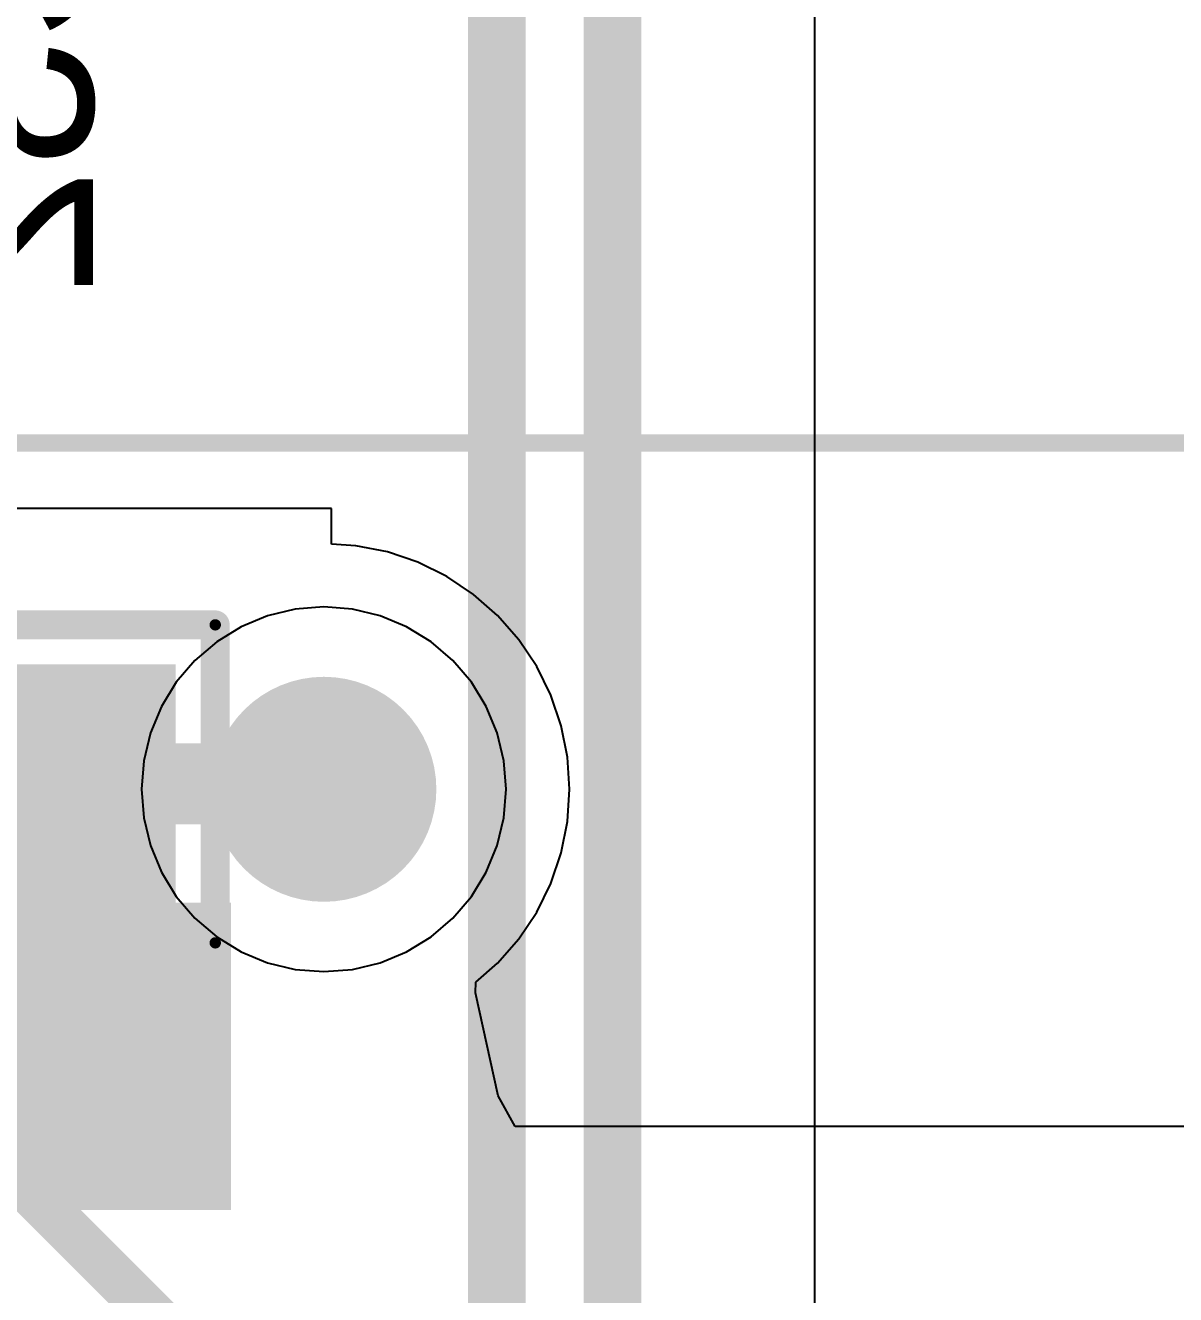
# Model space of a CAD drawing. Header units: millimetres. Extents: x 5.97 to 14.78, y 3.86 to 11.35.
# Drawn here: x 8.3333 to 8.5326, y 7.4874 to 7.7074 of the extents above; entities that cross this region are included whole.
import ezdxf

# ---------------------------------------------------------------- set-up
doc = ezdxf.new("R2010")
doc.units = ezdxf.units.MM
doc.header["$MEASUREMENT"] = 0
for name, color, linetype in [('BottomLayer', 5, 'Continuous'), ('BottomOverlay', 54, 'Continuous'), ('BottomPaste', 16, 'Continuous'), ('BottomSolder', 6, 'Continuous'), ('Mechanical13', 56, 'Continuous'), ('Mechanical15', 56, 'Continuous'), ('Mechanical4', 56, 'Continuous'), ('MidLayer1', 16, 'Continuous'), ('MidLayer2', 76, 'Continuous'), ('MultiLayer', 9, 'Continuous'), ('TopLayer', 1, 'Continuous'), ('TopOverlay', 2, 'Continuous'), ('TopPaste', 8, 'Continuous'), ('TopSolder', 216, 'Continuous')]:
    doc.layers.add(name, color=color, linetype=linetype)

# ---------------------------------------------------------------- blocks, each defined once
blk = doc.blocks.new('0603R_148')
at = {"layer": 'Mechanical13', "const_width": 0.003937}
for points in [[(-0.0334646, 0.0177165), (-0.0334646, -0.0177166)], [(0.0334645, 0.0177165), (-0.0334646, 0.0177165)], [(0.0334645, 0.0177165), (0.0334645, -0.0177166)], [(0.0334645, -0.0177166), (-0.0334646, -0.0177166)]]:
    blk.add_lwpolyline(points, dxfattribs=at)
at = {"layer": 'Mechanical13', "const_width": 0.0019685}
for points in [[(-0.0344488, 0.0177165, 1), (-0.0324804, 0.0177165, 1)], [(-0.0344488, 0.0177165, 1), (-0.0324804, 0.0177165, 1)], [(0.0324803, 0.0177165, 1), (0.0344487, 0.0177165, 1)], [(0.0324803, 0.0177165, 1), (0.0344487, 0.0177165, 1)], [(-0.0344488, -0.0177166, 1), (-0.0324804, -0.0177166, 1)], [(-0.0344488, -0.0177166, 1), (-0.0324804, -0.0177166, 1)], [(0.0324803, -0.0177166, 1), (0.0344487, -0.0177166, 1)], [(0.0324803, -0.0177166, 1), (0.0344487, -0.0177166, 1)]]:
    blk.add_lwpolyline(points, format="xyb", close=True, dxfattribs=at)
at = {"layer": 'Mechanical15'}
for points, const_width in [([(-0.0511812, 0.027559), (-0.0511812, -0.0275591)], 0.0019685), ([(0.0511811, 0.027559), (-0.0511812, 0.027559)], 0.0019685), ([(0.0511811, 0.027559), (0.0511811, -0.0275591)], 0.0019685), ([(0, 0.0177165), (0, -0.0177166)], 0.003937), ([(0.0177165, 0), (-0.0177166, 0)], 0.003937), ([(0.0511811, -0.0275591), (-0.0511812, -0.0275591)], 0.0019685)]:
    blk.add_lwpolyline(points, dxfattribs=dict(at, const_width=const_width))
for points, const_width in [([(-0.0516733, 0.027559, 1), (-0.0506891, 0.027559, 1)], 0.0009842), ([(-0.0516733, 0.027559, 1), (-0.0506891, 0.027559, 1)], 0.0009842), ([(0.050689, 0.027559, 1), (0.0516732, 0.027559, 1)], 0.0009842), ([(0.050689, 0.027559, 1), (0.0516732, 0.027559, 1)], 0.0009842), ([(-0.0009842, 0.0177165, 1), (0.0009842, 0.0177165, 1)], 0.0019685), ([(-0.0187008, 0, 1), (-0.0167324, 0, 1)], 0.0019685), ([(0.0167323, 0, 1), (0.0187007, 0, 1)], 0.0019685), ([(-0.0009842, -0.0177166, 1), (0.0009842, -0.0177166, 1)], 0.0019685), ([(-0.0516733, -0.0275591, 1), (-0.0506891, -0.0275591, 1)], 0.0009842), ([(-0.0516733, -0.0275591, 1), (-0.0506891, -0.0275591, 1)], 0.0009842), ([(0.050689, -0.0275591, 1), (0.0516732, -0.0275591, 1)], 0.0009842), ([(0.050689, -0.0275591, 1), (0.0516732, -0.0275591, 1)], 0.0009842)]:
    blk.add_lwpolyline(points, format="xyb", close=True, dxfattribs=dict(at, const_width=const_width))
at = {"layer": 'TopLayer'}
for points in [[(-0.0098426, -0.0177165), (-0.0098426, 0.0177165), (-0.0413386, -0.0177165), (-0.0413386, 0.0177165)], [(0.0413385, -0.0177165), (0.0413385, 0.0177165), (0.0098425, -0.0177165), (0.0098425, 0.0177165)]]:
    blk.add_solid(points, dxfattribs=at)
at = {"layer": 'TopOverlay', "const_width": 0.005}
for points in [[(-0.0511812, 0.027559), (-0.0511812, 0.0078739)], [(-0.0216536, 0.027559), (-0.0511812, 0.027559)], [(0.0216535, 0.027559), (-0.0216536, 0.027559)], [(0.0511811, 0.027559), (0.0216535, 0.027559)], [(0.0511811, 0.027559), (0.0511811, -0.0275591)], [(-0.0511812, 0.0078739), (-0.0511812, -0.0078739)], [(-0.0511812, -0.0078739), (-0.0511812, -0.0275591)], [(0.0511811, -0.0275591), (-0.0511812, -0.0275591)]]:
    blk.add_lwpolyline(points, dxfattribs=at)
at = {"layer": 'TopOverlay', "const_width": 0.0025}
for points in [[(-0.0524312, 0.027559, 1), (-0.0499312, 0.027559, 1)], [(-0.0524312, 0.027559, 1), (-0.0499312, 0.027559, 1)], [(-0.0229036, 0.027559, 1), (-0.0204036, 0.027559, 1)], [(-0.0229036, 0.027559, 1), (-0.0204036, 0.027559, 1)], [(0.0204035, 0.027559, 1), (0.0229035, 0.027559, 1)], [(0.0204035, 0.027559, 1), (0.0229035, 0.027559, 1)], [(0.0499311, 0.027559, 1), (0.0524311, 0.027559, 1)], [(0.0499311, 0.027559, 1), (0.0524311, 0.027559, 1)], [(-0.0524312, 0.0078739, 1), (-0.0499312, 0.0078739, 1)], [(-0.0524312, 0.0078739, 1), (-0.0499312, 0.0078739, 1)], [(-0.0524312, -0.0078739, 1), (-0.0499312, -0.0078739, 1)], [(-0.0524312, -0.0078739, 1), (-0.0499312, -0.0078739, 1)], [(-0.0524312, -0.0275591, 1), (-0.0499312, -0.0275591, 1)], [(-0.0524312, -0.0275591, 1), (-0.0499312, -0.0275591, 1)], [(0.0499311, -0.0275591, 1), (0.0524311, -0.0275591, 1)], [(0.0499311, -0.0275591, 1), (0.0524311, -0.0275591, 1)]]:
    blk.add_lwpolyline(points, format="xyb", close=True, dxfattribs=at)
at = {"layer": 'TopPaste'}
for points in [[(-0.0068426, -0.0207165), (-0.0068426, 0.0207165), (-0.0443386, -0.0207165), (-0.0443386, 0.0207165)], [(0.0443385, -0.0207165), (0.0443385, 0.0207165), (0.0068425, -0.0207165), (0.0068425, 0.0207165)]]:
    blk.add_solid(points, dxfattribs=at)
at = {"layer": 'TopSolder'}
for points in [[(-0.0073426, -0.0202165), (-0.0073426, 0.0202165), (-0.0438386, -0.0202165), (-0.0438386, 0.0202165)], [(0.0438385, -0.0202165), (0.0438385, 0.0202165), (0.0073425, -0.0202165), (0.0073425, 0.0202165)]]:
    blk.add_solid(points, dxfattribs=at)
blk = doc.blocks.new('84981_4_B_228')
at = {"layer": 'BottomLayer'}
blk.add_solid([(0.0826772, 0.2559054), (0.0826772, 0.1850394), (0.1299212, 0.2559054), (0.1299212, 0.1850394)], dxfattribs=at)
at = {"layer": 'BottomPaste'}
blk.add_solid([(0.0796772, 0.2589054), (0.0796772, 0.1820394), (0.1329212, 0.2589054), (0.1329212, 0.1820394)], dxfattribs=at)
at = {"layer": 'BottomSolder'}
blk.add_solid([(0.0801772, 0.2584054), (0.0801772, 0.1825394), (0.1324212, 0.2584054), (0.1324212, 0.1825394)], dxfattribs=at)

msp = doc.modelspace()

# ---------------------------------------------------------------- linework, layer by layer
at = {"layer": 'BottomLayer'}
msp.add_line((8.4700751, 7.4839616), (8.4700751, 7.78), dxfattribs=at)
at = {"layer": 'BottomLayer', "const_width": 0.01}
for points in [[(8.435, 7.4694331), (8.435, 7.78)], [(8.415, 7.4694331), (8.415, 7.760793)]]:
    msp.add_lwpolyline(points, dxfattribs=at)
at = {"layer": 'BottomLayer', "const_width": 0.0125}
msp.add_lwpolyline([(8.37875, 7.575, 1), (8.39125, 7.575, 1)], format="xyb", close=True, dxfattribs=at)
at = {"layer": 'Mechanical4', "const_width": 0.003}
msp.add_lwpolyline([(7.32, 7.635), (8.59, 7.635)], dxfattribs=at)
at = {"layer": 'MidLayer1', "const_width": 0.0195}
msp.add_lwpolyline([(8.37525, 7.575, 1), (8.39475, 7.575, 1)], format="xyb", close=True, dxfattribs=at)
at = {"layer": 'MidLayer2'}
for p, q in [((8.3752359, 7.6050509), (8.3706551, 7.6031535)), ((8.3800571, 7.6062084), (8.3752359, 7.6050509)), ((8.385, 7.6065974), (8.3800571, 7.6062084)), ((8.3899429, 7.6062084), (8.385, 7.6065974)), ((8.3947641, 7.6050509), (8.3899429, 7.6062084)), ((8.3993449, 7.6031535), (8.3947641, 7.6050509)), ((8.3706551, 7.6031535), (8.3664275, 7.6005628)), ((8.4035725, 7.6005628), (8.3993449, 7.6031535)), ((8.3664275, 7.6005628), (8.3626573, 7.5973427)), ((8.4073427, 7.5973427), (8.4035725, 7.6005628)), ((8.3626573, 7.5973427), (8.3594372, 7.5935725)), ((8.4105628, 7.5935725), (8.4073427, 7.5973427)), ((8.3594372, 7.5935725), (8.3568465, 7.5893449)), ((8.4131535, 7.5893449), (8.4105628, 7.5935725)), ((8.3568465, 7.5893449), (8.3549491, 7.5847641)), ((8.4150509, 7.5847641), (8.4131535, 7.5893449)), ((8.3549491, 7.5847641), (8.3537916, 7.5799429)), ((8.4162084, 7.5799429), (8.4150509, 7.5847641)), ((8.3537916, 7.5799429), (8.3534026, 7.575)), ((8.4165974, 7.575), (8.4162084, 7.5799429)), ((8.3534026, 7.575), (8.3537916, 7.5700571)), ((8.4162084, 7.5700571), (8.4165974, 7.575)), ((8.3537916, 7.5700571), (8.3549491, 7.5652359)), ((8.4150509, 7.5652359), (8.4162084, 7.5700571)), ((8.3549491, 7.5652359), (8.3568465, 7.5606551)), ((8.4131535, 7.5606551), (8.4150509, 7.5652359)), ((8.3568465, 7.5606551), (8.3594372, 7.5564275)), ((8.4105628, 7.5564275), (8.4131535, 7.5606551)), ((8.3594372, 7.5564275), (8.3626573, 7.5526573)), ((8.4073427, 7.5526573), (8.4105628, 7.5564275)), ((8.3626573, 7.5526573), (8.3664275, 7.5494372)), ((8.4035725, 7.5494372), (8.4073427, 7.5526573)), ((8.3664275, 7.5494372), (8.3706551, 7.5468465)), ((8.3993449, 7.5468465), (8.4035725, 7.5494372)), ((8.3706551, 7.5468465), (8.3752359, 7.5449491)), ((8.3947641, 7.5449491), (8.3993449, 7.5468465)), ((8.3752359, 7.5449491), (8.3800571, 7.5437916)), ((8.3800571, 7.5437916), (8.385, 7.5434026)), ((8.385, 7.5434026), (8.3899429, 7.5437916)), ((8.3899429, 7.5437916), (8.3947641, 7.5449491))]:
    msp.add_line(p, q, dxfattribs=at)
at = {"layer": 'MidLayer2', "const_width": 0.0195}
msp.add_lwpolyline([(8.37525, 7.575, 1), (8.39475, 7.575, 1)], format="xyb", close=True, dxfattribs=at)
at = {"layer": 'MultiLayer', "const_width": 0.0195}
msp.add_lwpolyline([(8.37525, 7.575, 1), (8.39475, 7.575, 1)], format="xyb", close=True, dxfattribs=at)
at = {"layer": 'TopLayer'}
for p, q in [((8.3863386, 7.6236615), (8.3270368, 7.6236615)), ((8.3863386, 7.6175035), (8.3863386, 7.6236615)), ((8.3905593, 7.6172268), (8.3863386, 7.6175035)), ((8.3960234, 7.6161399), (8.3905593, 7.6172268)), ((8.4012989, 7.6143491), (8.3960234, 7.6161399)), ((8.4062956, 7.6118851), (8.4012989, 7.6143491)), ((8.4109279, 7.6087899), (8.4062956, 7.6118851)), ((8.4151165, 7.6051165), (8.4109279, 7.6087899)), ((8.4187899, 7.6009279), (8.4151165, 7.6051165)), ((8.4218851, 7.5962956), (8.4187899, 7.6009279)), ((8.4243491, 7.5912989), (8.4218851, 7.5962956)), ((8.4261399, 7.5860234), (8.4243491, 7.5912989)), ((8.4272268, 7.5805593), (8.4261399, 7.5860234)), ((8.4275912, 7.575), (8.4272268, 7.5805593)), ((8.4272268, 7.5694407), (8.4275912, 7.575)), ((8.4261399, 7.5639766), (8.4272268, 7.5694407)), ((8.4243491, 7.5587011), (8.4261399, 7.5639766)), ((8.4218851, 7.5537044), (8.4243491, 7.5587011)), ((8.4187899, 7.5490721), (8.4218851, 7.5537044)), ((8.4151165, 7.5448835), (8.4187899, 7.5490721)), ((8.4113417, 7.541573), (8.4151165, 7.5448835)), ((8.4112576, 7.5397229), (8.4113417, 7.541573)), ((8.4152136, 7.521874), (8.4112576, 7.5397229)), ((8.4181244, 7.516573), (8.4152136, 7.521874)), ((8.571154, 7.516573), (8.4181244, 7.516573))]:
    msp.add_line(p, q, dxfattribs=at)
for points, const_width in [([(8.37875, 7.575, 1), (8.39125, 7.575, 1)], 0.0125), ([(8.3370906, 7.575945, 1), (8.3440906, 7.575945, 1)], 0.007), ([(8.380555, 7.575945, 1), (8.387555, 7.575945, 1)], 0.007), ([(8.380555, 7.575945, 1), (8.387555, 7.575945, 1)], 0.007), ([(8.3815, 7.575, 1), (8.3885, 7.575, 1)], 0.007)]:
    msp.add_lwpolyline(points, format="xyb", close=True, dxfattribs=dict(at, const_width=const_width))
for points, const_width in [([(8.3405906, 7.575945), (8.384055, 7.575945)], 0.014), ([(8.384055, 7.575945), (8.385, 7.575)], 0.014), ([(8.2894095, 7.5498839), (8.3567934, 7.4825)], 0.008)]:
    msp.add_lwpolyline(points, dxfattribs=dict(at, const_width=const_width))

# ---------------------------------------------------------------- block references
for name, p, rotation in [('84981_4_B_228', (8.11, 7.635), 270), ('0603R_148', (8.315, 7.575945), 180)]:
    msp.add_blockref(name, p, dxfattribs=dict(rotation=rotation))

# ---------------------------------------------------------------- texts
at = {"layer": 'BottomOverlay', "text_generation_flag": 2}
msp.add_text('C32', height=0.03, rotation=90, dxfattribs=at).set_placement((8.345, 7.734))

doc.saveas('drawing.dxf')
